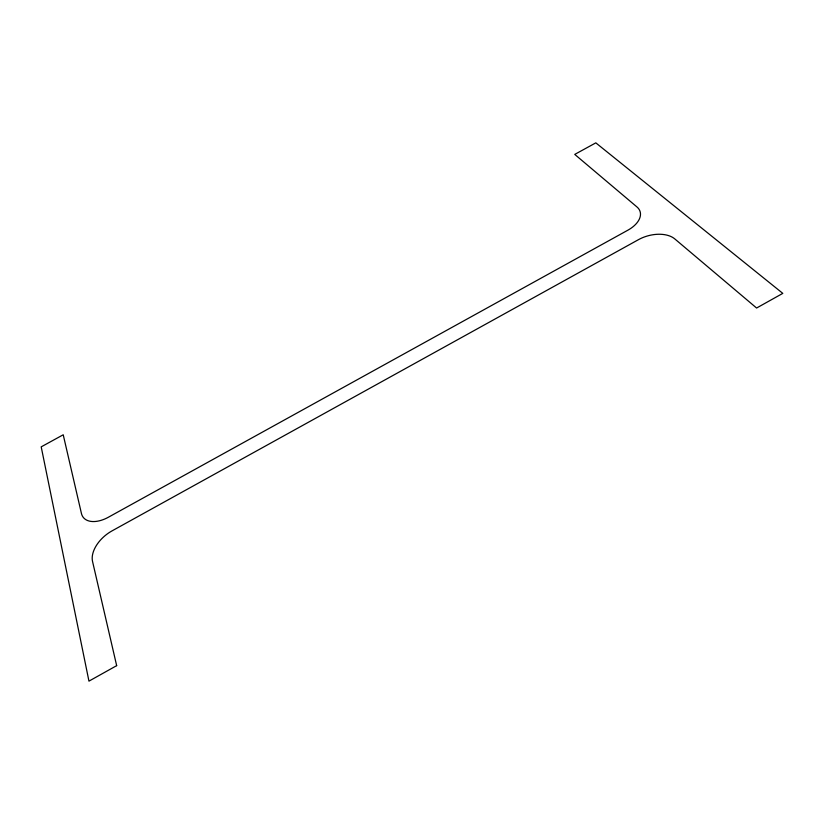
<?xml version="1.0" encoding="UTF-8"?>
<svg xmlns="http://www.w3.org/2000/svg" width="824" height="824" viewBox="0 0 824 824"><rect width="100%" height="100%" fill="white"/><g stroke="black" fill="none" stroke-linecap="round" stroke-linejoin="round"><path stroke-width="1.24" d="M116.668 665.648L88.951 681.139L41.2 446.855L63.221 434.784L81.442 513.507A26.502 15.707 -37.3 0 0 108.438 517.204L627.847 230.205A25.884 15.09 -17.2 0 0 636.983 206.978L574.75 154.407L595.824 142.861L782.8 293.375L756.597 308.022L674.784 238.909A27.274 16.501 -15.7 0 0 638.507 239.64L111.982 530.914A27.934 17.232 -38.7 0 0 92.545 561.474L116.668 665.648"/></g></svg>
